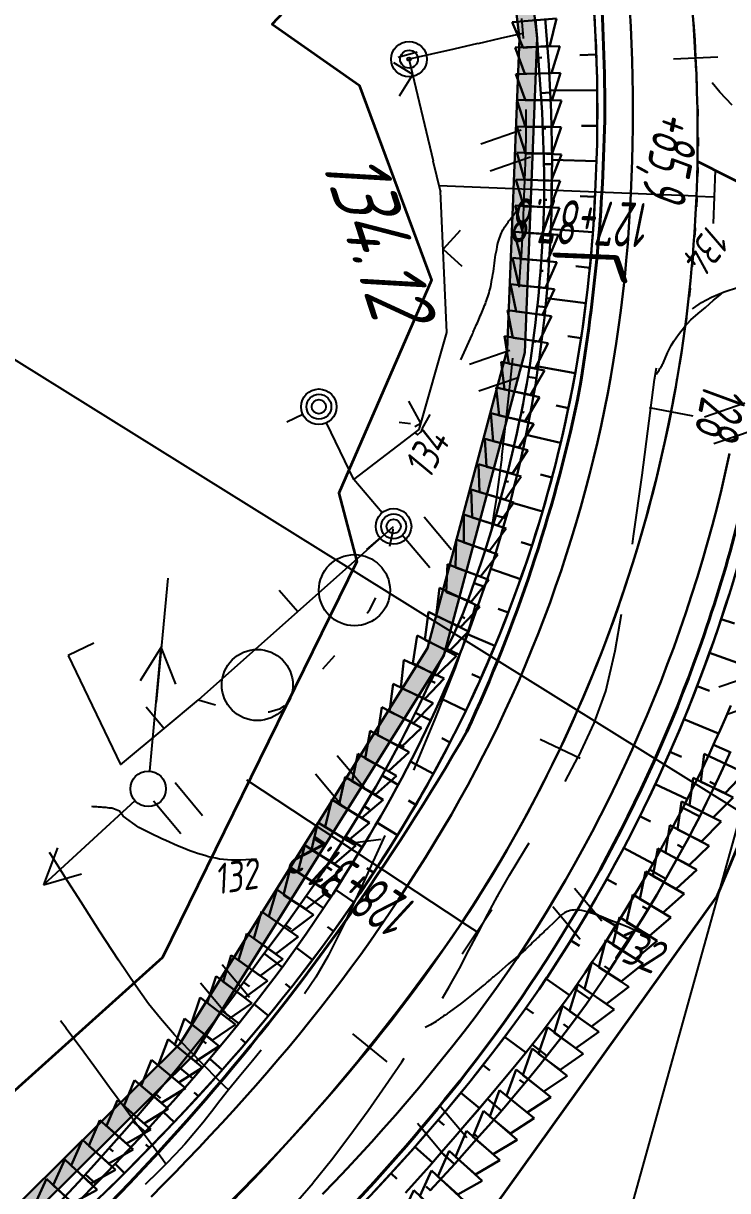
# Model space of a CAD drawing. Header units: millimetres. Extents: x -698 to 8131, y -704 to 4503.
# Drawn here: x 7957.1 to 7996.7, y -396.1 to -330.4 of the extents above; entities that cross this region are included whole.
import ezdxf

# ---------------------------------------------------------------- set-up
doc = ezdxf.new("R2010")
doc.units = ezdxf.units.MM
doc.linetypes.add('CONTI', pattern=[0])
doc.linetypes.add('STROT', pattern=[1.7, 0.5, -1.2])
for name, color, linetype, lineweight in [('10', 1, 'Continuous', 35), ('КОПИЯ_ОСЬ_13_ОТКОСЫ', 7, 'Continuous', 30), ('КОПИЯ_ОСЬ_ОТКОСЫ', 7, 'Continuous', 30), ('Огражд-перила', 1, 'ограждение2', 40), ('ОСЬ_ВЕРХ_ПОКРЫТИЯ_ГРАНИЦЫ_ПОЛОС', 7, 'Continuous', 30), ('ОСЬ_ВЕРХ_ПОКРЫТИЯ_ОСЬ', 1, 'Continuous', 30), ('Ось_примыкания', 1, 'Continuous', 35), ('Тротуар', 40, 'Continuous', 35)]:
    doc.layers.add(name, color=color, linetype=linetype, lineweight=lineweight)
for name, color, linetype in [('GOR_BDEFAULT', 212, 'CONTI'), ('NAD_MDEFAULT', 7, 'CONTI'), ('PI_OTDEFAULT', 172, 'CONTI'), ('PI_STDEFAULT', 6, 'CONTI'), ('PI_TTDEFAULT', 5, 'CONTI'), ('SIT_LDEFAULT', 7, 'CONTI'), ('USLZNDEFAULT', 7, 'CONTI'), ('канава', 7, 'Continuous'), ('ОСЬ_ВЕРХ_ПОКРЫТИЯ_ПИКЕТЫ', 1, 'Continuous'), ('ОСЬ_ВЕРХ_ПОКРЫТИЯ_РАЗБИВКА_КРИВ', 1, 'Continuous'), ('разметка', 7, 'Continuous')]:
    doc.layers.add(name, color=color, linetype=linetype)
doc.layers.get('КОПИЯ_ОСЬ_ОТКОСЫ').off()
doc.styles.add('eskd', font='isocpeui.ttf', dxfattribs={"width": 1.2})
doc.styles.add('SHRFT', font='isocpeui.ttf', dxfattribs={"width": 3.5})
doc.styles.get("Standard").update_dxf_attribs({"font": 'isocpeui.ttf'})
doc.linetypes.add('ограждение2', pattern='A,0.25,-0.1,[132,ltypeshp.shx,S=0.1,R=0,X=-0.1,Y=0],-0.1,1', length=1.45)

# ---------------------------------------------------------------- blocks, each defined once
blk = doc.blocks.new('BL_2011')
at = {"color": 0}
for p, q in [((0, 0), (0, 2.4)), ((1.6, 0), (1.6, 2.4))]:
    blk.add_line(p, q, dxfattribs=at)
blk = doc.blocks.new('BL_20')
at = {"color": 0}
blk.add_circle((0, 0), 1, dxfattribs=at)
blk = doc.blocks.new('BL_2004')
at = {"color": 0}
blk.add_circle((0, 0), 2, dxfattribs=at)
blk = doc.blocks.new('BL_22')
at = {"color": 0}
for radius in [1, 0.5, 0.1]:
    blk.add_circle((0, 0), radius, dxfattribs=at)
blk = doc.blocks.new('6')
at = {"layer": 'канава', "color": 5, "linetype": 'Continuous', "lineweight": 30}
for p, q in [((-1.5, -1.25), (-1.5, 1.25)), ((0, 0.75), (-1.5, 1.25)), ((0, 0.75), (0, -0.75)), ((0, -0.75), (-1.5, -1.25))]:
    blk.add_line(p, q, dxfattribs=at)
blk = doc.blocks.new('*U54')
at = {"layer": 'КОПИЯ_ОСЬ_13_ОТКОСЫ'}
for points in [[(283.868, -626.422), (283.542, -627.18), (283.259, -627.821), (282.972, -628.459), (282.679, -629.096), (282.382, -629.73), (282.079, -630.362), (281.772, -630.991), (281.459, -631.618), (281.142, -632.242), (280.82, -632.865), (280.493, -633.484), (280.161, -634.101), (279.824, -634.715), (279.482, -635.326), (279.136, -635.935), (278.784, -636.541), (278.415, -637.163), (278.042, -637.782), (277.663, -638.399), (277.279, -639.012), (276.89, -639.621), (276.496, -640.228), (276.098, -640.832), (275.694, -641.432), (275.286, -642.029), (274.873, -642.623), (274.401, -643.267), (273.924, -643.907), (273.442, -644.543), (272.954, -645.175), (272.298, -646.004), (271.634, -646.826), (270.962, -647.642), (270.283, -648.444), (269.598, -649.239), (268.904, -650.028), (268.25, -650.803), (267.589, -651.573), (266.92, -652.336), (266.245, -653.094), (265.568, -653.84)], [(283.848, -629.01), (283.523, -629.732), (283.19, -630.452), (282.852, -631.169), (282.507, -631.883), (282.155, -632.594), (281.82, -633.242), (281.48, -633.887), (281.134, -634.53), (280.783, -635.169), (280.427, -635.806), (280.066, -636.44), (279.699, -637.07), (279.328, -637.698), (278.951, -638.323), (278.569, -638.944), (278.182, -639.563), (277.79, -640.178), (277.392, -640.79), (276.99, -641.398), (276.583, -642.004), (276.171, -642.606), (275.754, -643.204), (275.275, -643.854), (274.79, -644.501), (274.301, -645.143), (273.806, -645.782), (273.141, -646.618), (272.468, -647.448), (271.786, -648.271), (271.099, -649.079), (270.404, -649.881), (269.702, -650.676), (269.027, -651.446), (268.345, -652.21), (267.656, -652.968), (266.96, -653.719)], [(283.829, -629.053), (282.892, -628.635)], [(282.994, -630.87), (282.685, -630.724)], [(282.117, -632.669), (281.172, -632.184)], [(281.184, -634.438), (280.873, -634.269)], [(280.212, -636.185), (279.293, -635.66)], [(279.2, -637.911), (278.898, -637.729)], [(278.15, -639.613), (277.256, -639.047)], [(277.062, -641.291), (276.768, -641.095)], [(275.936, -642.944), (275.071, -642.34)], [(274.744, -644.562), (274.464, -644.35)], [(273.52, -646.144), (272.703, -645.495)], [(272.262, -647.698), (271.994, -647.477)], [(270.972, -649.227), (270.19, -648.553)], [(269.654, -650.731), (269.395, -650.506)], [(268.328, -652.229), (267.594, -651.567)], [(266.976, -653.702), (266.735, -653.477)]]:
    blk.add_lwpolyline(points, dxfattribs=at)
blk = doc.blocks.new('*U57')
at = {"layer": 'КОПИЯ_ОСЬ_13_ОТКОСЫ'}
for points in [[(304.33, -596.807), (304.537, -599.421), (304.668, -602.084), (304.712, -604.732), (304.707, -605.611), (304.691, -606.487), (304.684, -607.084), (304.672, -607.681), (304.655, -608.277), (304.634, -608.873), (304.607, -609.47), (304.575, -610.065), (304.539, -610.661), (304.497, -611.256), (304.451, -611.851), (304.4, -612.446), (304.344, -613.04), (304.282, -613.633), (304.216, -614.227), (304.145, -614.819), (304.07, -615.411), (303.989, -616.002), (303.903, -616.593), (303.773, -617.43), (303.675, -618.002), (303.573, -618.574), (303.466, -619.144), (303.354, -619.714), (303.238, -620.283), (303.117, -620.851), (302.992, -621.418), (302.862, -621.984), (302.728, -622.548), (302.59, -623.112), (302.446, -623.675), (302.299, -624.236), (302.147, -624.796), (301.99, -625.355), (301.829, -625.913), (301.663, -626.47), (301.493, -627.025), (301.319, -627.578), (301.14, -628.131), (300.301, -630.541), (300.083, -631.123), (299.86, -631.702), (299.632, -632.28), (299.399, -632.856), (299.162, -633.43), (298.919, -634.001), (298.672, -634.571), (298.42, -635.139), (298.163, -635.704), (297.901, -636.267), (297.639, -636.818), (297.373, -637.366), (297.102, -637.913), (296.827, -638.457), (296.547, -638.998), (296.262, -639.538), (295.973, -640.075), (295.679, -640.609), (295.381, -641.141), (295.079, -641.67), (294.772, -642.197), (294.461, -642.721), (294.145, -643.243), (293.825, -643.762), (293.476, -644.337), (293.122, -644.908), (292.764, -645.477), (292.401, -646.043), (291.904, -646.797), (291.399, -647.547), (290.887, -648.291), (290.47, -648.883), (290.049, -649.471), (289.622, -650.056), (289.191, -650.638), (288.755, -651.216), (288.21, -651.926), (287.658, -652.632), (287.101, -653.332), (286.537, -654.027), (285.962, -654.724), (285.382, -655.416), (284.796, -656.104), (284.205, -656.786), (283.402, -657.698), (282.591, -658.601), (281.772, -659.498), (280.52, -660.839), (279.252, -662.167), (276.655, -664.8)], [(303.781, -596.845), (303.855, -597.714), (303.921, -598.583), (303.978, -599.448), (304.161, -602.093), (304.259, -604.724), (304.271, -605.598), (304.273, -606.47), (304.263, -607.045), (304.247, -607.62), (304.228, -608.194), (304.204, -608.768), (304.175, -609.342), (304.142, -609.916), (304.104, -610.49), (304.061, -611.063), (304.014, -611.635), (303.962, -612.208), (303.906, -612.78), (303.845, -613.351), (303.78, -613.922), (303.71, -614.493), (303.635, -615.063), (303.556, -615.632), (303.473, -616.201), (303.385, -616.769), (303.292, -617.336), (303.189, -617.901), (303.081, -618.464), (302.968, -619.027), (302.851, -619.589), (302.73, -620.15), (302.604, -620.711), (302.474, -621.27), (302.339, -621.828), (302.2, -622.384), (302.056, -622.94), (301.908, -623.495), (301.756, -624.048), (301.599, -624.6), (301.438, -625.151), (301.272, -625.701), (301.102, -626.249), (300.928, -626.796), (300.75, -627.342), (300.567, -627.886), (300.379, -628.428), (300.188, -628.97), (299.992, -629.509), (299.696, -630.299), (299.433, -630.885), (299.166, -631.468), (298.893, -632.05), (298.614, -632.628), (298.331, -633.205), (298.043, -633.778), (297.749, -634.349), (297.502, -634.875), (297.251, -635.399), (296.995, -635.921), (296.735, -636.441), (296.472, -636.958), (296.203, -637.474), (295.931, -637.987), (295.655, -638.498), (295.374, -639.007), (295.09, -639.513), (294.801, -640.017), (294.508, -640.519), (294.211, -641.019), (293.91, -641.516), (293.605, -642.01), (293.297, -642.502), (292.984, -642.992), (292.893, -643.147), (292.538, -643.706), (292.179, -644.262), (291.816, -644.815), (291.448, -645.365), (289.916, -647.549), (288.301, -649.7), (286.757, -651.851), (285.142, -653.978), (284.4, -654.919), (283.648, -655.852), (282.886, -656.777), (282.108, -657.704), (281.322, -658.624), (280.527, -659.537), (279.309, -660.907), (278.076, -662.264), (276.186, -664.29)], [(303.949, -599.013), (304.131, -599.002)], [(304.086, -601.009), (304.613, -600.972)], [(304.195, -603.006), (304.371, -602.999)], [(304.263, -605.004), (304.71, -604.998)], [(304.263, -607.004), (304.413, -607.007)], [(304.192, -609.003), (304.627, -609.024)], [(304.066, -610.999), (304.211, -611.01)], [(303.884, -612.99), (304.344, -613.039)], [(303.647, -614.976), (303.8, -614.997)], [(303.355, -616.955), (303.835, -617.032)], [(302.988, -618.931), (303.147, -618.964)], [(302.564, -620.886), (303.083, -621.006)], [(302.086, -622.828), (302.258, -622.873)], [(301.554, -624.756), (302.113, -624.918)], [(300.969, -626.668), (301.154, -626.728)], [(300.332, -628.564), (300.918, -628.77)], [(299.628, -630.453), (299.817, -630.537)], [(298.788, -632.268), (299.5, -632.609)], [(297.899, -634.059), (298.133, -634.179)], [(297.026, -635.859), (297.892, -636.286)], [(296.116, -637.64), (296.4, -637.79)], [(295.156, -639.395), (296.064, -639.907)], [(294.149, -641.122), (294.446, -641.302)], [(293.093, -642.821), (294.034, -643.424)], [(292.014, -644.514), (292.325, -644.718)], [(290.886, -646.166), (291.866, -646.853)], [(289.73, -647.797), (290.049, -648.037)], [(288.529, -649.397), (289.546, -650.16)], [(287.356, -651.017), (287.701, -651.264)], [(286.169, -652.626), (287.1, -653.333)], [(284.956, -654.216), (285.262, -654.456)], [(283.707, -655.778), (284.512, -656.433)], [(282.433, -657.32), (282.697, -657.542)], [(281.134, -658.841), (281.826, -659.44)], [(279.814, -660.343), (280.042, -660.546)], [(278.475, -661.829), (279.059, -662.362)]]:
    blk.add_lwpolyline(points, dxfattribs=at)

msp = doc.modelspace()

# ---------------------------------------------------------------- hatches: boundary and pattern name
at = {"layer": 'Тротуар', "lineweight": 30, "ltscale": 7}
msp.add_hatch(color=256, dxfattribs=at).paths.add_polyline_path([(7979.639, -298.1), (7978.665, -298.325), (7983.589, -319.711), (7984.984, -331.282), (7984.279, -348.877), (7979.817, -365.583), (7965.964, -387.707), (7950.598, -402.987), (7894.383, -450.604), (7843.734, -494.517), (7844.701, -495.003), (7895.033, -451.364), (7951.274, -403.724), (7966.675, -388.456), (7980.744, -365.987), (7985.295, -348.95), (7985.986, -331.241), (7984.576, -319.538)])

# ---------------------------------------------------------------- linework, layer by layer
at = {"linetype": 'Continuous'}
msp.add_line((8051.204, -408.335), (7920.357, -326.767), dxfattribs=at)
at = {"layer": '10'}
for points in [[(7954.713, -198.606), (7964.685, -232.402), (7972.355, -287.432), (7972.925, -291.482), (7975.035, -306.552), (7979.805, -321.222), (7971.075, -330.472), (7975.975, -333.902), (7980.045, -344.882), (7974.835, -356.852), (7975.845, -360.712)], [(7777.275, -561.382), (7779.235, -563.922), (7804.995, -544.202), (7801.735, -540.062), (7827.925, -519.342), (7830.075, -522.142), (7880.365, -480.112), (7888.765, -477.362), (7981.265, -400.242), (7996.105, -379.532), (8005.275, -357.472), (8007.615, -334.042), (8006.055, -312.952), (7993.635, -264.502)], [(7801.735, -540.062), (7827.925, -519.342), (7830.075, -522.142), (7880.365, -480.112), (7888.765, -477.362), (7981.265, -400.242), (7996.105, -379.532), (8005.275, -357.472), (8007.615, -334.042), (8006.055, -312.952)], [(7979.805, -321.222), (7971.075, -330.472), (7975.975, -333.902), (7980.045, -344.882), (7974.835, -356.852), (7975.845, -360.712), (7964.925, -382.972), (7873.845, -465.012), (7802.365, -526.162)], [(7975.845, -360.712), (7964.925, -382.972), (7873.845, -465.012), (7802.365, -526.162), (7782.805, -543.732), (7781.165, -545.212), (7775.065, -553.902), (7772.415, -560.052), (7756.235, -553.832), (7709.585, -595.872), (7707.175, -597.812), (7721.345, -610.022), (7724.195, -606.932), (7731.065, -600.732), (7731.065, -600.732), (7773.955, -564.292), (7777.275, -561.382)]]:
    msp.add_lwpolyline(points, dxfattribs=at)
at = {"layer": 'GOR_BDEFAULT', "color": 212, "flags": 128}
for points, elevation in [([(7981.699, -349.36), (7982.329, -347.95), (7982.359, -347.88), (7982.389, -347.8), (7982.419, -347.72), (7982.459, -347.63), (7982.499, -347.55), (7982.539, -347.46), (7982.579, -347.37), (7982.619, -347.28), (7982.659, -347.18), (7982.699, -347.09), (7982.739, -346.99), (7982.779, -346.89), (7982.829, -346.8), (7982.869, -346.7), (7982.909, -346.6), (7982.949, -346.51), (7982.989, -346.41), (7983.029, -346.31), (7983.069, -346.22), (7983.099, -346.12), (7983.139, -346.02), (7983.179, -345.92), (7983.209, -345.81), (7983.239, -345.71), (7983.279, -345.6), (7983.309, -345.48), (7983.339, -345.36), (7983.369, -345.24), (7983.389, -345.11), (7983.419, -344.98), (7983.439, -344.84), (7983.469, -344.69), (7983.489, -344.54), (7983.519, -344.39), (7983.539, -344.23), (7983.559, -344.07), (7983.579, -343.92), (7983.609, -343.76), (7983.629, -343.6), (7983.649, -343.45), (7983.679, -343.3), (7983.709, -343.15), (7983.729, -343.01), (7983.759, -342.88), (7983.789, -342.75), (7983.829, -342.63), (7983.859, -342.52), (7983.899, -342.42), (7983.939, -342.32), (7983.979, -342.22), (7984.019, -342.14), (7984.059, -342.05), (7984.109, -341.97), (7984.149, -341.9), (7984.199, -341.83), (7984.249, -341.76), (7984.299, -341.69), (7984.349, -341.62), (7984.399, -341.55), (7984.449, -341.49), (7984.499, -341.42), (7984.549, -341.36), (7984.599, -341.29), (7984.649, -341.22), (7984.699, -341.16), (7984.749, -341.1), (7984.789, -341.04), (7984.839, -340.98), (7984.879, -340.92), (7984.919, -340.86), (7984.959, -340.81), (7984.999, -340.76), (7985.039, -340.72), (7985.069, -340.68), (7985.099, -340.64)], 134), ([(7993.079, -349.52), (7993.309, -348.96), (7993.509, -348.55), (7993.669, -348.32), (7993.939, -347.93), (7994.269, -347.5), (7994.629, -347.11), (7995.029, -346.75), (7995.439, -346.41), (7995.899, -346.01), (7996.339, -345.64)], 134), ([(7992.689, -350.18), (7992.709, -350.15), (7992.729, -350.11), (7992.759, -350.07), (7992.779, -350.03), (7992.809, -349.99), (7992.839, -349.95), (7992.859, -349.9), (7992.889, -349.85), (7992.919, -349.81), (7992.949, -349.76), (7992.979, -349.71), (7993.009, -349.66), (7993.029, -349.61), (7993.059, -349.56), (7993.079, -349.52)], 134), ([(7992.689, -350.18), (7992.709, -350.15), (7992.729, -350.11), (7992.759, -350.07), (7992.779, -350.03), (7992.809, -349.99), (7992.839, -349.95), (7992.859, -349.9), (7992.889, -349.85), (7992.919, -349.81), (7992.949, -349.76), (7992.979, -349.71), (7993.009, -349.66), (7993.029, -349.61), (7993.059, -349.56), (7993.079, -349.52)], 134), ([(7979.149, -353.48), (7979.259, -353.58), (7979.429, -353.43), (7979.489, -353.33), (7979.519, -353.25), (7979.969, -352.44)], 134), ([(7970.209, -377.44), (7969.899, -377.47), (7969.599, -377.49), (7969.319, -377.5), (7969.049, -377.5), (7968.799, -377.5), (7968.569, -377.48), (7968.339, -377.46), (7968.119, -377.44), (7967.909, -377.4), (7967.699, -377.36), (7967.499, -377.31), (7967.289, -377.25), (7967.089, -377.19), (7966.879, -377.12), (7966.669, -377.05), (7966.449, -376.97), (7966.229, -376.88), (7965.999, -376.79), (7965.769, -376.7), (7965.549, -376.6), (7965.319, -376.5), (7965.099, -376.4), (7964.879, -376.3), (7964.659, -376.2), (7964.449, -376.1), (7964.259, -376), (7964.069, -375.91), (7963.889, -375.82), (7963.729, -375.74), (7963.579, -375.66), (7962.699, -375.02), (7962.499, -374.74), (7962.119, -374.59), (7962.059, -374.58), (7961.989, -374.58), (7961.909, -374.57), (7961.829, -374.56), (7961.749, -374.55), (7961.659, -374.55), (7961.569, -374.54), (7961.489, -374.53), (7961.399, -374.52), (7961.309, -374.52), (7961.229, -374.51), (7961.149, -374.51), (7961.079, -374.5), (7961.009, -374.5), (7960.949, -374.49)], 132), ([(7977.219, -376.34), (7975.599, -376.55)], 132), ([(7991.969, -381.65), (7991.529, -381.47), (7991.129, -381.3), (7990.759, -381.15), (7990.419, -381.01), (7990.109, -380.89), (7989.839, -380.78), (7989.579, -380.68), (7989.349, -380.59), (7989.149, -380.52), (7988.959, -380.46), (7988.789, -380.41), (7988.639, -380.37), (7988.489, -380.34), (7988.369, -380.32), (7988.249, -380.31), (7988.129, -380.3), (7988.029, -380.31), (7987.929, -380.32), (7987.839, -380.34), (7987.749, -380.37), (7987.669, -380.39), (7987.599, -380.43), (7987.529, -380.46), (7987.469, -380.5), (7987.409, -380.54), (7987.359, -380.58), (7987.309, -380.62), (7987.269, -380.66), (7987.229, -380.7), (7987.199, -380.73), (7986.949, -380.98), (7986.559, -381.35), (7986.489, -381.41), (7986.419, -381.48), (7986.349, -381.55), (7986.259, -381.63), (7986.179, -381.71), (7986.089, -381.8), (7985.999, -381.88), (7985.909, -381.97), (7985.819, -382.05), (7985.729, -382.14), (7985.639, -382.22), (7985.559, -382.3), (7985.479, -382.38), (7985.399, -382.45), (7985.329, -382.52), (7984.769, -383.01), (7984.379, -383.34), (7983.819, -383.82), (7983.769, -383.86), (7983.709, -383.91), (7983.659, -383.96), (7983.599, -384.01), (7983.539, -384.06), (7983.479, -384.11), (7983.419, -384.16), (7983.359, -384.21), (7983.299, -384.26), (7983.239, -384.32), (7983.179, -384.37), (7983.119, -384.42), (7983.059, -384.47), (7982.999, -384.52), (7982.949, -384.56), (7982.289, -385.1), (7981.729, -385.54), (7981.029, -386.06), (7980.979, -386.1), (7980.929, -386.14), (7980.869, -386.18), (7980.819, -386.22), (7980.759, -386.25), (7980.709, -386.29), (7980.649, -386.33), (7980.599, -386.37), (7980.549, -386.4), (7980.499, -386.44), (7980.459, -386.47), (7980.409, -386.5), (7980.369, -386.53), (7980.329, -386.56), (7980.299, -386.58), (7979.989, -386.77), (7979.689, -386.91)], 132)]:
    msp.add_lwpolyline(points, dxfattribs=dict(at, elevation=elevation))
at = {"layer": 'PI_STDEFAULT', "color": 6}
msp.add_point((7983.749, -379.52, 132.452), dxfattribs=at)
at = {"layer": 'PI_TTDEFAULT', "color": 5}
msp.add_point((7980.539, -339.87, 134.466), dxfattribs=at)
at = {"layer": 'SIT_LDEFAULT', "color": 7}
for p, q in [((7985.099, -330.17), (7985.169, -331)), ((7982.649, -331.57), (7981.299, -331.88)), ((7983.899, -331.29), (7982.649, -331.58)), ((7984.819, -331.08), (7983.899, -331.29)), ((7985.169, -331), (7984.819, -331.08)), ((7985.169, -331), (7985.189, -331.29)), ((7978.169, -332.34), (7979.229, -332.03)), ((7980.049, -332.16), (7979.129, -332.37)), ((7981.299, -331.88), (7980.049, -332.16)), ((7978.999, -333.31), (7977.929, -332.65)), ((7979.129, -332.37), (7978.779, -332.45)), ((7980.149, -338.18), (7978.789, -332.45)), ((7978.249, -334.52), (7978.999, -333.31)), ((7996.259, -334.31), (7995.829, -333.78)), ((7996.949, -335.04), (7996.259, -334.31)), ((7985.339, -335.28), (7985.339, -335.71)), ((7985.349, -335.71), (7985.349, -336.7)), ((7985.349, -336.7), (7985.329, -337.67)), ((7985.329, -337.67), (7985.289, -338.79)), ((7980.539, -339.87), (7980.139, -338.18)), ((7985.289, -338.79), (7985.239, -340.2)), ((7980.909, -347.82), (7980.549, -339.87)), ((7985.239, -340.2), (7985.169, -341.81)), ((7985.179, -341.81), (7985.089, -343.56)), ((7981.649, -342.09), (7980.689, -343.14)), ((7980.689, -343.14), (7981.739, -344.09)), ((7985.069, -343.56), (7984.959, -345.27)), ((7996.499, -345.53), (7997.299, -345.27)), ((7995.219, -346.13), (7995.779, -345.83)), ((7995.779, -345.83), (7996.499, -345.53)), ((7994.719, -346.5), (7994.769, -346.46)), ((7994.769, -346.46), (7995.219, -346.13)), ((7979.339, -353.28), (7980.899, -347.82)), ((7984.599, -349.26), (7984.459, -350.52)), ((7992.579, -350.46), (7992.689, -349.81)), ((7984.459, -350.52), (7984.239, -352.58)), ((7992.289, -352.79), (7992.589, -350.46)), ((7979.439, -352.92), (7978.759, -351.69)), ((7972.809, -352.43), (7971.909, -352.86)), ((7984.239, -352.58), (7983.979, -354.84)), ((7975.669, -356.1), (7974.139, -352.9)), ((7978.229, -352.87), (7978.859, -352.95)), ((7979.099, -353.11), (7979.439, -352.92)), ((7991.879, -355.85), (7992.279, -352.79)), ((7975.669, -356.1), (7979.339, -353.28)), ((7983.989, -354.84), (7983.679, -357.22)), ((7991.409, -359.28), (7991.879, -355.85)), ((7977.259, -357.97), (7975.669, -356.1)), ((7983.669, -357.22), (7983.359, -359.17)), ((7972.529, -363.52), (7977.909, -358.73)), ((7977.789, -359.42), (7977.879, -358.92)), ((7977.879, -358.92), (7977.889, -358.86)), ((7977.149, -359.38), (7976.389, -360.03)), ((7977.699, -359.85), (7977.789, -359.42)), ((7983.869, -423.69), (8001.689, -359.6)), ((7991.339, -359.73), (7991.409, -359.28)), ((7965.219, -361.64), (7964.569, -368.61)), ((7971.469, -362.32), (7972.529, -363.52)), ((7976.569, -363.4), (7976.909, -362.74)), ((7982.519, -363.08), (7982.209, -364.23)), ((7966.939, -368.49), (7972.529, -363.52)), ((7976.419, -363.61), (7976.569, -363.4)), ((7990.369, -365.72), (7990.729, -363.67)), ((7982.209, -364.23), (7981.369, -366.68)), ((7961.049, -365.3), (7959.609, -365.99)), ((7964.849, -365.52), (7963.669, -367.42)), ((7964.199, -372.49), (7964.849, -365.52)), ((7965.659, -367.61), (7964.849, -365.52)), ((7989.839, -367.99), (7990.369, -365.72)), ((7959.609, -365.99), (7962.549, -372.13)), ((7973.939, -366.74), (7974.599, -365.99)), ((7981.369, -366.68), (7980.219, -369.61)), ((7989.189, -369.8), (7989.849, -367.99)), ((7963.989, -368.87), (7965.009, -370.1)), ((7965.009, -370.1), (7966.939, -368.49)), ((7966.939, -368.49), (7967.129, -368.55)), ((7967.129, -368.55), (7967.639, -368.69)), ((7967.639, -368.7), (7967.899, -368.77)), ((7970.909, -369.16), (7971.549, -368.98)), ((7971.549, -368.98), (7971.789, -368.81)), ((7970.859, -369.16), (7970.909, -369.16)), ((7980.219, -369.61), (7979.029, -372.45)), ((7962.549, -372.14), (7965.009, -370.1)), ((7988.319, -371.66), (7989.179, -369.8)), ((7987.549, -373.08), (7988.309, -371.66)), ((7963.369, -374.17), (7958.219, -378.9)), ((7977.419, -376.11), (7976.179, -378.84)), ((7959.009, -376.81), (7958.219, -378.9)), ((7985.299, -376.92), (7985.529, -376.53)), ((7958.799, -377.45), (7958.559, -377.07)), ((7959.429, -378.45), (7958.799, -377.45)), ((7984.419, -378.35), (7985.299, -376.92)), ((7958.219, -378.9), (7960.359, -378.28)), ((7960.339, -379.87), (7959.429, -378.45)), ((7976.179, -378.84), (7975.049, -381.24)), ((7983.749, -379.52), (7984.419, -378.35)), ((7961.379, -381.5), (7960.339, -379.87)), ((7983.209, -380.54), (7983.749, -379.52)), ((7982.679, -381.55), (7983.209, -380.54)), ((7975.049, -381.24), (7974.239, -382.88)), ((7962.449, -383.13), (7961.379, -381.5)), ((7982.149, -382.57), (7982.679, -381.55)), ((7981.609, -383.59), (7982.149, -382.57)), ((7963.409, -384.57), (7962.449, -383.13)), ((7974.239, -382.88), (7973.539, -384.09)), ((7973.539, -384.09), (7972.909, -385.02)), ((7981.049, -384.59), (7981.609, -383.59)), ((7964.129, -385.59), (7963.409, -384.57)), ((7980.669, -385.26), (7981.059, -384.59)), ((7964.799, -386.41), (7964.129, -385.59)), ((7959.499, -386.96), (7959.189, -386.54)), ((7965.599, -387.32), (7964.799, -386.41)), ((7960.279, -388.02), (7959.489, -386.96)), ((7966.459, -388.23), (7965.599, -387.32)), ((7961.059, -389.08), (7960.279, -388.02)), ((7967.269, -389.08), (7966.459, -388.23)), ((7970.469, -388.19), (7969.969, -388.79)), ((7978.369, -388.85), (7978.509, -388.64)), ((7961.939, -390.29), (7961.059, -389.08)), ((7967.969, -389.78), (7967.269, -389.08)), ((7969.979, -388.79), (7969.219, -389.7)), ((7977.459, -390.18), (7978.369, -388.85)), ((7968.449, -390.25), (7967.969, -389.78)), ((7969.219, -389.7), (7968.629, -390.43)), ((7962.859, -391.53), (7961.939, -390.29)), ((7968.629, -390.43), (7968.149, -391.05)), ((7968.629, -390.43), (7968.449, -390.25)), ((7976.479, -391.58), (7977.459, -390.18)), ((7968.149, -391.05), (7967.669, -391.66)), ((7963.719, -392.71), (7962.859, -391.53)), ((7967.669, -391.66), (7967.179, -392.27)), ((7975.459, -392.99), (7976.479, -391.58)), ((7967.179, -392.27), (7966.679, -392.88)), ((7964.439, -393.69), (7963.719, -392.71)), ((7966.679, -392.88), (7966.169, -393.47)), ((7974.419, -394.36), (7975.459, -392.99)), ((7964.929, -394.36), (7964.439, -393.69)), ((7966.169, -393.47), (7965.649, -394.05)), ((7965.109, -394.61), (7964.309, -395.4)), ((7965.109, -394.61), (7964.929, -394.36)), ((7965.649, -394.05), (7965.109, -394.61)), ((7973.379, -395.64), (7974.419, -394.36)), ((7964.299, -395.39), (7963.939, -395.74)), ((7972.529, -396.64), (7973.389, -395.65))]:
    msp.add_line(p, q, dxfattribs=at)
for centre, radius in [((7973.709, -352), 1), ((7973.709, -352), 0.7), ((7973.709, -352), 0.4), ((7977.909, -358.73), 1), ((7977.909, -358.73), 0.7), ((7977.909, -358.73), 0.4)]:
    msp.add_circle(centre, radius, dxfattribs=at)
at = {"layer": 'КОПИЯ_ОСЬ_13_ОТКОСЫ'}
for points in [[(7986.438, -330.161), (7986.645, -332.776), (7986.776, -335.439), (7986.82, -338.086), (7986.814, -338.965), (7986.798, -339.842), (7986.792, -340.438), (7986.78, -341.035), (7986.763, -341.632), (7986.742, -342.228), (7986.715, -342.824), (7986.683, -343.42), (7986.647, -344.015), (7986.605, -344.611), (7986.559, -345.206), (7986.507, -345.8), (7986.452, -346.394), (7986.39, -346.988), (7986.325, -347.581), (7986.254, -348.174), (7986.177, -348.765), (7986.096, -349.357), (7986.011, -349.947), (7985.881, -350.784), (7985.783, -351.357), (7985.68, -351.928), (7985.574, -352.499), (7985.463, -353.069), (7985.346, -353.637), (7985.225, -354.205), (7985.1, -354.772), (7984.97, -355.338), (7984.837, -355.903), (7984.698, -356.467), (7984.554, -357.029), (7984.407, -357.591), (7984.255, -358.151), (7984.098, -358.71), (7983.937, -359.268), (7983.771, -359.824), (7983.601, -360.379), (7983.427, -360.933), (7983.249, -361.485), (7982.409, -363.895), (7982.191, -364.477), (7981.968, -365.057), (7981.74, -365.635), (7981.507, -366.21), (7981.27, -366.784), (7981.027, -367.356), (7980.78, -367.926), (7980.528, -368.493), (7980.27, -369.058), (7980.008, -369.622), (7979.747, -370.173), (7979.481, -370.721), (7979.21, -371.267), (7978.934, -371.811), (7978.655, -372.353), (7978.37, -372.892), (7978.081, -373.429), (7977.788, -373.963), (7977.489, -374.495), (7977.187, -375.025), (7976.88, -375.552), (7976.569, -376.076), (7976.253, -376.597), (7975.933, -377.116), (7975.584, -377.691), (7975.23, -378.263), (7974.872, -378.832), (7974.508, -379.398), (7974.011, -380.152), (7973.507, -380.901), (7972.996, -381.645), (7972.579, -382.237), (7972.157, -382.825), (7971.73, -383.411), (7971.299, -383.992), (7970.863, -384.57), (7970.318, -385.281), (7969.766, -385.986), (7969.209, -386.686), (7968.645, -387.382), (7968.07, -388.078), (7967.49, -388.771), (7966.904, -389.458), (7966.313, -390.141), (7965.51, -391.052), (7964.7, -391.956), (7963.88, -392.852), (7962.628, -394.194), (7961.36, -395.521), (7958.763, -398.155)], [(7989.2, -329.949), (7989.251, -330.852), (7989.292, -331.756), (7989.325, -332.659), (7989.349, -333.564), (7989.365, -336.308), (7989.349, -337.218), (7989.324, -338.127), (7989.289, -339.036), (7989.243, -339.941), (7989.215, -340.533), (7989.184, -341.125), (7989.148, -341.717), (7989.107, -342.308), (7989.062, -342.899), (7989.011, -343.49), (7988.957, -344.08), (7988.897, -344.67), (7988.833, -345.259), (7988.763, -345.848), (7988.69, -346.436), (7988.611, -347.024), (7988.528, -347.611), (7988.44, -348.197), (7988.348, -348.782), (7988.251, -349.367), (7988.149, -349.951), (7988.043, -350.534), (7987.931, -351.116), (7987.816, -351.698), (7987.695, -352.278), (7987.57, -352.857), (7987.441, -353.436), (7987.306, -354.013), (7987.168, -354.589), (7987.025, -355.164), (7986.877, -355.739), (7986.724, -356.311), (7986.567, -356.883), (7986.406, -357.453), (7986.239, -358.022), (7986.069, -358.59), (7985.893, -359.156), (7985.714, -359.721), (7985.53, -360.284), (7985.34, -360.846), (7985.148, -361.407), (7984.95, -361.965), (7984.748, -362.523), (7984.542, -363.078), (7984.331, -363.632), (7984.116, -364.184), (7983.896, -364.735), (7983.672, -365.283), (7983.443, -365.83), (7983.211, -366.376), (7982.973, -366.919), (7982.732, -367.46), (7982.486, -368), (7982.236, -368.537), (7981.982, -369.073), (7981.723, -369.606), (7981.461, -370.137), (7981.193, -370.666), (7980.922, -371.193), (7980.647, -371.718), (7980.367, -372.241), (7980.084, -372.761), (7979.796, -373.28), (7979.504, -373.795), (7979.208, -374.309), (7978.907, -374.82), (7978.603, -375.328), (7978.295, -375.835), (7977.982, -376.339), (7977.666, -376.84), (7977.345, -377.339), (7977.021, -377.835), (7976.651, -378.409), (7976.277, -378.98), (7975.897, -379.548), (7975.514, -380.113), (7974.99, -380.865), (7974.459, -381.61), (7973.921, -382.351), (7972.247, -384.548), (7971.686, -385.255), (7971.119, -385.956), (7970.545, -386.653), (7969.964, -387.344), (7969.375, -388.034), (7968.779, -388.72), (7968.178, -389.402), (7967.572, -390.077), (7966.75, -390.978), (7965.92, -391.87), (7965.081, -392.755), (7964.228, -393.637), (7963.37, -394.513), (7962.504, -395.382), (7959.852, -397.967)], [(7989.309, -332.192), (7988.387, -332.226)], [(7989.353, -334.192), (7986.715, -334.207)], [(7989.364, -336.192), (7988.485, -336.197)], [(7989.322, -338.191), (7986.82, -338.107)], [(7989.232, -340.189), (7988.398, -340.153)], [(7989.116, -342.186), (7986.75, -342.017)], [(7988.947, -344.179), (7988.16, -344.101)], [(7988.724, -346.166), (7986.5, -345.886)], [(7988.448, -348.147), (7987.71, -348.034)], [(7988.119, -350.12), (7986.041, -349.744)], [(7987.736, -352.083), (7987.047, -351.939)], [(7987.301, -354.035), (7985.359, -353.574)], [(7986.814, -355.974), (7986.172, -355.804)], [(7986.275, -357.901), (7984.465, -357.367)], [(7985.684, -359.811), (7985.087, -359.617)], [(7985.043, -361.705), (7983.369, -361.113)], [(7996.771, -362.568), (7996.563, -363.22), (7996.351, -363.87), (7996.133, -364.518), (7995.91, -365.164), (7995.682, -365.809), (7995.449, -366.451), (7995.211, -367.092), (7994.968, -367.731), (7994.719, -368.368), (7994.466, -369.003), (7994.207, -369.636), (7993.944, -370.267), (7993.676, -370.896), (7993.402, -371.522), (7993.123, -372.147), (7992.84, -372.769), (7992.552, -373.389), (7992.258, -374.007), (7991.96, -374.622), (7991.657, -375.235), (7991.349, -375.845), (7991.036, -376.453), (7990.718, -377.058), (7990.396, -377.661), (7990.069, -378.261), (7989.736, -378.859), (7989.4, -379.454), (7989.058, -380.046), (7988.712, -380.635), (7988.36, -381.222), (7988.005, -381.806), (7987.645, -382.387), (7987.28, -382.966), (7986.91, -383.541), (7986.536, -384.113), (7986.092, -384.758), (7985.642, -385.4), (7985.187, -386.038), (7984.726, -386.672), (7984.105, -387.506), (7983.476, -388.334), (7982.838, -389.156), (7982.193, -389.965), (7981.54, -390.769), (7980.88, -391.566), (7980.233, -392.332), (7979.578, -393.092), (7978.916, -393.845), (7978.248, -394.592), (7977.577, -395.33), (7976.902, -396.062), (7976.219, -396.788)], [(7984.35, -363.582), (7983.797, -363.369)], [(7996.323, -363.951), (7997.07, -364.199)], [(7983.607, -365.439), (7982.068, -364.799)], [(7995.67, -365.842), (7997.775, -366.596)], [(7982.815, -367.275), (7982.308, -367.048)], [(7994.974, -367.716), (7995.669, -367.984)], [(7996.873, -368.797), (7996.547, -369.554), (7996.264, -370.196), (7995.977, -370.834), (7995.684, -371.47), (7995.387, -372.105), (7995.084, -372.737), (7994.777, -373.366), (7994.464, -373.993), (7994.147, -374.617), (7993.824, -375.239), (7993.497, -375.859), (7993.165, -376.475), (7992.828, -377.09), (7992.486, -377.701), (7992.141, -378.31), (7991.789, -378.916), (7991.42, -379.538), (7991.046, -380.157), (7990.667, -380.773), (7990.283, -381.386), (7989.895, -381.996), (7989.501, -382.603), (7989.103, -383.207), (7988.699, -383.807), (7988.291, -384.404), (7987.878, -384.998), (7987.405, -385.642), (7986.929, -386.281), (7986.446, -386.918), (7985.959, -387.55), (7985.303, -388.379), (7984.639, -389.201), (7983.966, -390.017), (7983.288, -390.819), (7982.603, -391.613), (7981.909, -392.403), (7981.255, -393.178), (7980.593, -393.947), (7979.925, -394.711), (7979.249, -395.468), (7978.572, -396.215)], [(7981.974, -369.089), (7980.564, -368.412)], [(7994.234, -369.574), (7996.183, -370.377)], [(7981.084, -370.88), (7980.62, -370.642)], [(7993.449, -371.414), (7994.093, -371.697)], [(7980.146, -372.647), (7978.866, -371.945)], [(7992.623, -373.235), (7994.422, -374.076)], [(7979.162, -374.387), (7978.741, -374.142)], [(7978.13, -376.101), (7976.977, -375.386)], [(7991.755, -375.037), (7992.348, -375.331)], [(7990.845, -376.818), (7992.495, -377.686)], [(7976.787, -378.199), (7976.408, -377.953)], [(7989.894, -378.577), (7990.437, -378.879)], [(7975.682, -379.866), (7974.656, -379.169)], [(7988.902, -380.314), (7990.403, -381.195)], [(7974.535, -381.504), (7974.199, -381.263)], [(7987.869, -382.027), (7988.363, -382.332)], [(7973.342, -383.11), (7972.444, -382.426)], [(7972.129, -384.699), (7971.833, -384.466)], [(7986.485, -384.188), (7987.808, -385.094)], [(7970.873, -386.256), (7970.072, -385.597)], [(7985.338, -385.826), (7985.773, -386.137)], [(7969.587, -387.787), (7969.324, -387.563)], [(7984.155, -387.439), (7985.342, -388.33)], [(7968.272, -389.295), (7967.572, -388.673)], [(7982.94, -389.026), (7983.329, -389.331)], [(7966.932, -390.78), (7966.702, -390.569)], [(7981.689, -390.587), (7982.745, -391.449)], [(7965.568, -392.242), (7964.961, -391.667)], [(7980.409, -392.124), (7980.756, -392.419)], [(7964.182, -393.685), (7963.982, -393.49)], [(7979.101, -393.637), (7980.097, -394.515)], [(7962.778, -395.108), (7962.255, -394.587)], [(7977.765, -395.126), (7978.092, -395.424)]]:
    msp.add_lwpolyline(points, dxfattribs=at)
at = {"layer": 'Огражд-перила', "ltscale": 7}
for points in [[(8008.277, -341.155), (8001.725, -337.797, -0.147582), (8000.131, -332.684, 0.044303), (7996.043, -306.952), (7996.043, -306.952), (7996.043, -306.952), (7996.043, -306.952), (7992.453, -293.168), (7988.035, -274.963), (7984.555, -261.075), (7977.048, -232.51), (7964.978, -189.592), (7954.671, -155.968), (7939.642, -109.304), (7929.784, -80.336), (7914.782, -37.959), (7896.22, 14.483), (7889.735, 32.476)], [(7881.136, 29.571), (7889.948, 4.19), (7913.256, -61.731), (7925.12, -95.22), (7937.408, -132.073), (7946.537, -161.278), (7955.856, -192.011), (7965.009, -223.892), (7972.59, -252.107), (7978.544, -275.139), (7983.125, -293.303, -0.012488), (7988.401, -318.577, -0.040689), (7989.791, -335.391, -0.039762), (7988.26, -351.613, -0.056014), (7982.03, -370.267, -0.095933), (7948.961, -408.5), (7922.95, -430.67), (7891.218, -457.71), (7857.753, -486.276), (7849.63, -493.217, -0.45951), (7841.641, -492.508, -1.674407)], [(7798.485, -548.992), (7834.793, -517.912), (7871.794, -486.263), (7884.846, -475.113), (7899.267, -462.818), (7917.674, -447.136), (7946.85, -422.271), (7967.041, -405.078, 0.05108), (7982.068, -389.374, 0.079886), (7995.072, -365.674, 0.04301), (7998.693, -351.865, -0.532002), (8006.062, -347.552), (8006.062, -347.552)]]:
    msp.add_lwpolyline(points, format="xyb", dxfattribs=at)
at = {"layer": 'ОСЬ_ВЕРХ_ПОКРЫТИЯ_ГРАНИЦЫ_ПОЛОС'}
for points in [[(7989.194, -329.851), (7989.247, -330.776), (7989.29, -331.699), (7989.324, -332.621), (7989.349, -333.542), (7989.364, -334.462), (7989.37, -335.379), (7989.365, -336.296), (7989.35, -337.21), (7989.325, -338.123), (7989.289, -339.033), (7989.243, -339.941), (7989.2, -340.856), (7989.145, -341.771), (7989.08, -342.685), (7989.003, -343.598), (7988.915, -344.509), (7988.816, -345.42), (7988.705, -346.329), (7988.584, -347.237), (7988.451, -348.144), (7988.307, -349.049), (7988.152, -349.951), (7987.985, -350.852), (7987.808, -351.751), (7987.62, -352.647), (7987.42, -353.542), (7987.21, -354.433), (7986.988, -355.322), (7986.756, -356.208), (7986.512, -357.091), (7986.258, -357.971), (7985.993, -358.848), (7985.717, -359.722), (7985.431, -360.592), (7985.134, -361.459), (7984.826, -362.321), (7984.507, -363.18), (7984.178, -364.035), (7983.838, -364.886), (7983.488, -365.732), (7983.128, -366.575), (7982.757, -367.412), (7982.376, -368.245), (7981.984, -369.074), (7981.583, -369.897), (7981.171, -370.715), (7980.749, -371.529), (7980.318, -372.336), (7979.876, -373.139), (7979.424, -373.936), (7978.963, -374.728), (7978.492, -375.513), (7978.011, -376.293), (7977.521, -377.067), (7977.021, -377.835), (7976.529, -378.599), (7976.026, -379.359), (7975.513, -380.114), (7974.991, -380.865), (7974.459, -381.611), (7973.918, -382.353), (7973.369, -383.09), (7972.811, -383.823), (7972.244, -384.551), (7971.669, -385.275), (7971.087, -385.995), (7970.496, -386.711), (7969.898, -387.422), (7969.293, -388.129), (7968.681, -388.833), (7968.061, -389.532), (7967.436, -390.227), (7966.803, -390.919), (7966.165, -391.608), (7965.521, -392.292), (7964.87, -392.974), (7964.215, -393.652), (7963.553, -394.327), (7962.887, -394.999), (7962.216, -395.668), (7961.539, -396.334)], [(7991.188, -329.696), (7991.242, -330.639), (7991.287, -331.582), (7991.322, -332.524), (7991.348, -333.465), (7991.364, -334.406), (7991.37, -335.345), (7991.365, -336.284), (7991.35, -337.221), (7991.325, -338.156), (7991.288, -339.09), (7991.241, -340.023), (7991.197, -340.963), (7991.141, -341.902), (7991.074, -342.84), (7990.995, -343.777), (7990.905, -344.714), (7990.803, -345.649), (7990.689, -346.583), (7990.564, -347.515), (7990.428, -348.446), (7990.28, -349.375), (7990.121, -350.302), (7989.95, -351.227), (7989.768, -352.15), (7989.574, -353.071), (7989.369, -353.989), (7989.153, -354.905), (7988.926, -355.818), (7988.687, -356.727), (7988.437, -357.634), (7988.176, -358.538), (7987.904, -359.439), (7987.621, -360.336), (7987.327, -361.229), (7987.021, -362.119), (7986.705, -363.005), (7986.378, -363.887), (7986.04, -364.765), (7985.691, -365.639), (7985.332, -366.508), (7984.962, -367.373), (7984.581, -368.233), (7984.189, -369.089), (7983.787, -369.939), (7983.375, -370.785), (7982.952, -371.625), (7982.519, -372.46), (7982.076, -373.29), (7981.622, -374.114), (7981.159, -374.933), (7980.685, -375.745), (7980.201, -376.552), (7979.707, -377.353), (7979.204, -378.148), (7978.691, -378.936), (7978.184, -379.721), (7977.668, -380.5), (7977.142, -381.274), (7976.607, -382.043), (7976.062, -382.807), (7975.508, -383.566), (7974.946, -384.32), (7974.375, -385.069), (7973.796, -385.813), (7973.209, -386.552), (7972.614, -387.286), (7972.012, -388.016), (7971.402, -388.741), (7970.785, -389.461), (7970.162, -390.176), (7969.532, -390.888), (7968.895, -391.595), (7968.253, -392.298), (7967.604, -392.997), (7966.95, -393.691), (7966.29, -394.382), (7965.625, -395.07), (7964.955, -395.753), (7964.28, -396.434)], [(7964.28, -396.434), (7964.955, -395.753), (7965.625, -395.07), (7966.29, -394.382), (7966.95, -393.691), (7967.604, -392.997), (7968.253, -392.298), (7968.895, -391.595), (7969.532, -390.888), (7970.162, -390.176), (7970.785, -389.461), (7971.402, -388.741), (7972.012, -388.016), (7972.614, -387.286), (7973.209, -386.552), (7973.796, -385.813), (7974.375, -385.069), (7974.946, -384.32), (7975.508, -383.566), (7976.062, -382.807), (7976.607, -382.043), (7977.142, -381.274), (7977.668, -380.5), (7978.184, -379.721), (7978.691, -378.936), (7979.204, -378.148), (7979.707, -377.353), (7980.201, -376.552), (7980.685, -375.745), (7981.159, -374.933), (7981.622, -374.114), (7982.076, -373.29), (7982.519, -372.46), (7982.952, -371.625), (7983.375, -370.785), (7983.787, -369.939), (7984.189, -369.089), (7984.581, -368.233), (7984.962, -367.373), (7985.332, -366.508), (7985.691, -365.639), (7986.04, -364.765), (7986.378, -363.887), (7986.705, -363.005), (7987.021, -362.119), (7987.327, -361.229), (7987.621, -360.336), (7987.904, -359.439), (7988.176, -358.538), (7988.437, -357.634), (7988.687, -356.727), (7988.926, -355.818), (7989.153, -354.905), (7989.369, -353.989), (7989.574, -353.071), (7989.768, -352.15), (7989.95, -351.227), (7990.121, -350.302), (7990.28, -349.375), (7990.428, -348.446), (7990.564, -347.515), (7990.689, -346.583), (7990.803, -345.649), (7990.905, -344.714), (7990.995, -343.777), (7991.074, -342.84), (7991.141, -341.902), (7991.197, -340.963), (7991.241, -340.023), (7991.288, -339.09), (7991.325, -338.156), (7991.35, -337.221), (7991.365, -336.284), (7991.37, -335.345), (7991.364, -334.406), (7991.348, -333.465), (7991.322, -332.524), (7991.287, -331.582), (7991.242, -330.639), (7991.188, -329.696)], [(7999.72, -349.865), (7999.72, -349.867), (7999.554, -350.91), (7999.375, -351.951), (7999.183, -352.991), (7998.979, -354.027), (7998.761, -355.061), (7998.531, -356.093), (7998.288, -357.121), (7998.033, -358.146), (7997.765, -359.168), (7997.484, -360.187), (7997.191, -361.202), (7996.885, -362.214), (7996.567, -363.221), (7996.237, -364.225), (7995.894, -365.224), (7995.539, -366.219), (7995.171, -367.21), (7994.792, -368.196), (7994.4, -369.177), (7993.996, -370.154), (7993.58, -371.125)], [(7996.806, -354.638), (7996.582, -355.645), (7996.345, -356.649), (7996.095, -357.651), (7995.833, -358.649), (7995.559, -359.644), (7995.273, -360.635), (7994.974, -361.623), (7994.664, -362.607), (7994.341, -363.587), (7994.006, -364.564), (7993.659, -365.535), (7993.3, -366.503), (7992.93, -367.466), (7992.547, -368.425), (7992.153, -369.378), (7991.746, -370.327), (7991.329, -371.271), (7990.899, -372.209), (7990.458, -373.142), (7990.006, -374.07), (7989.542, -374.991), (7989.067, -375.908), (7988.581, -376.818), (7988.083, -377.722), (7987.575, -378.62), (7987.055, -379.511), (7986.524, -380.396), (7985.983, -381.275), (7985.43, -382.147), (7984.867, -383.011), (7984.286, -383.853), (7983.696, -384.687), (7983.096, -385.513), (7982.488, -386.332), (7981.871, -387.142), (7981.246, -387.945), (7980.613, -388.74), (7979.973, -389.528), (7979.325, -390.308), (7978.671, -391.081), (7978.01, -391.847), (7977.342, -392.606), (7976.669, -393.358), (7975.989, -394.103), (7975.304, -394.842), (7974.614, -395.574), (7973.918, -396.3)], [(7993.58, -371.125), (7993.152, -372.091), (7992.713, -373.052), (7992.261, -374.008), (7991.798, -374.957), (7991.323, -375.901), (7990.837, -376.839), (7990.339, -377.771), (7989.829, -378.697), (7989.309, -379.616), (7988.776, -380.529), (7988.233, -381.435), (7987.679, -382.335), (7987.113, -383.227), (7986.537, -384.113), (7985.942, -384.975), (7985.338, -385.828), (7984.725, -386.673), (7984.104, -387.51), (7983.474, -388.338), (7982.836, -389.158), (7982.19, -389.97), (7981.537, -390.774), (7980.877, -391.57), (7980.211, -392.358), (7979.537, -393.138), (7978.858, -393.911), (7978.173, -394.677), (7977.482, -395.435), (7976.785, -396.186)]]:
    msp.add_lwpolyline(points, dxfattribs=at)
at = {"layer": 'ОСЬ_ВЕРХ_ПОКРЫТИЯ_ОСЬ'}
msp.add_lwpolyline([(7994.78, -330.38), (7994.843, -331.357), (7994.895, -332.333), (7994.938, -333.311), (7994.97, -334.288), (7994.993, -335.266), (7995.004, -336.245), (7995.005, -337.223), (7994.994, -338.201), (7994.972, -339.179), (7994.939, -340.157), (7994.939, -340.157, -0.136586), (7981.767, -380.992), (7981.767, -380.992), (7981.223, -381.805), (7980.669, -382.612), (7980.106, -383.412), (7979.534, -384.205), (7978.953, -384.992), (7978.364, -385.773), (7977.766, -386.548), (7977.16, -387.316), (7976.547, -388.078), (7975.926, -388.834), (7975.298, -389.584), (7974.663, -390.328), (7974.021, -391.066), (7973.373, -391.799), (7972.718, -392.526), (7972.058, -393.247), (7971.392, -393.964), (7970.72, -394.675), (7970.043, -395.381), (7969.361, -396.083), (7968.674, -396.779)], format="xyb", dxfattribs=at)
at = {"layer": 'ОСЬ_ВЕРХ_ПОКРЫТИЯ_ПИКЕТЫ'}
for p, q in [((7993.649, -332.437), (7996.146, -332.316)), ((7992.289, -352.038), (7994.742, -352.518)), ((7992.289, -352.038), (7994.742, -352.518)), ((7986.144, -370.689), (7988.403, -371.761)), ((7975.593, -387.269), (7977.533, -388.846))]:
    msp.add_line(p, q, dxfattribs=at)
at = {"layer": 'ОСЬ_ВЕРХ_ПОКРЫТИЯ_РАЗБИВКА_КРИВ'}
for p, q in [((7995.998, -338.699), (7995.877, -341.696)), ((7994.939, -340.157), (7980.45, -339.569)), ((7994.939, -340.157), (7995.938, -340.197)), ((7981.767, -380.992), (7969.666, -373.003)), ((7983.428, -380.291), (7981.775, -382.795)), ((7981.767, -380.992), (7982.601, -381.543))]:
    msp.add_line(p, q, dxfattribs=at)
at = {"layer": 'Ось_примыкания', "linetype": 'Continuous'}
msp.add_lwpolyline([(8007.17, -344.352), (7994.994, -338.201)], dxfattribs=at)
at = {"layer": 'разметка', "lineweight": 30, "ltscale": 7}
for points in [[(7794.813, 179.953, -0.016421), (7820.572, 157.123, -0.069268), (7848.608, 122.632, -0.03752), (7862.044, 95.292, -0.011737), (7872.344, 67.643), (7884.891, 32.268), (7923.161, -75.629, -0.007544), (7942.474, -132.803, -0.000894), (7950.125, -156.779, -0.015332), (7984.142, -278.581, -0.007602), (7992.126, -311.998, -0.040426), (7994.931, -333.109)], [(7993.777, -350.873, -0.102394), (7981.767, -380.992, -0.060709), (7963.031, -402.201, -0.010093), (7950.516, -413.151), (7912.469, -445.592), (7852.511, -496.716)]]:
    msp.add_lwpolyline(points, format="xyb", dxfattribs=at)
at = {"layer": 'разметка', "linetype": 'STROT', "lineweight": 30}
msp.add_lwpolyline([(7994.931, -333.109, -0.05802), (7993.777, -350.873)], format="xyb", dxfattribs=at)
at = {"layer": 'Тротуар', "lineweight": 30, "ltscale": 7}
for points in [[(7843.734, -494.517), (7894.383, -450.604), (7950.598, -402.987), (7965.888, -387.828), (7979.817, -365.583), (7984.3, -348.8), (7984.984, -331.282), (7983.589, -319.711), (7978.665, -298.325)], [(7844.701, -495.003), (7895.033, -451.364), (7951.274, -403.724), (7966.675, -388.456), (7980.744, -365.987), (7985.295, -348.95), (7985.986, -331.241), (7984.576, -319.538), (7979.639, -298.1)]]:
    msp.add_lwpolyline(points, dxfattribs=at)

# ---------------------------------------------------------------- block references
at = {"layer": 'USLZNDEFAULT', "color": 7}
for name, p, rotation in [('BL_22', (7978.779, -332.45), 289), ('BL_2011', (7982.819, -337.21), 289), ('BL_2011', (7982.179, -349.6), 289), ('BL_2011', (7995.399, -352.56), 289), ('BL_2011', (7979.939, -361.07), 40), ('BL_2004', (7975.709, -362.32), 40), ('BL_2004', (7970.249, -367.65), 40), ('BL_2011', (7996.199, -367.76), 289), ('BL_20', (7964.109, -373.49), 40), ('BL_2011', (7975.059, -374.51), 40), ('BL_2011', (7965.949, -376.03), 40), ('BL_2011', (7988.399, -381.96), 40), ('BL_2011', (7968.589, -386.26), 40), ('BL_2011', (7980.799, -394.16), 40)]:
    msp.add_blockref(name, p, dxfattribs=dict(at, rotation=rotation))
at = {"layer": 'КОПИЯ_ОСЬ_13_ОТКОСЫ'}
for name, p in [('*U57', (7682.108, 266.646)), ('*U54', (7713.005, 257.625))]:
    msp.add_blockref(name, p, dxfattribs=at)
at = {"layer": 'КОПИЯ_ОСЬ_ОТКОСЫ'}
for p, rotation in [((7985.942, -331.758), 274.7274043018033), ((7986.039, -333.254), 271.3788097235396), ((7986.075, -334.754), 271.3788097235396), ((7986.085, -336.254), 269.5061520422572), ((7986.072, -337.754), 269.5061520422572), ((7986.029, -339.253), 267.5012517997115), ((7985.981, -340.752), 268.2863517096973), ((7985.918, -342.251), 266.9145290914364), ((7985.825, -343.748), 266.0007107200365), ((7985.7, -345.242), 264.6285626912994), ((7985.544, -346.734), 263.2567398834698), ((7985.356, -348.222), 262.3436917667198), ((7985.137, -349.706), 260.9702689799917), ((7984.878, -351.184), 258.5674443220535), ((7984.571, -352.652), 257.6335656551272), ((7984.233, -354.113), 256.2334949507544), ((7983.865, -355.567), 255.3003452493627), ((7983.466, -357.013), 253.8985189490309), ((7983.037, -358.451), 252.9644573119933), ((7982.578, -359.879), 251.5631499998045), ((7982.089, -361.297), 250.1637909244347), ((7981.57, -362.704), 249.2279391473633), ((7980.987, -364.085), 244.6843673244616), ((7980.336, -365.436), 243.6582943444222), ((7979.657, -366.774), 242.6348284475696), ((7978.994, -368.119), 244.9948319923911), ((7978.349, -369.473), 244.0669915819797), ((7977.674, -370.812), 242.6781742334346), ((7976.972, -372.138), 241.286194477454), ((7976.241, -373.448), 240.3630705252172), ((7995.87, -373.421), 244.7671686767916), ((7975.484, -374.743), 238.9681066851715), ((7995.215, -374.77), 243.7468257656836), ((7974.699, -376.021), 238.0428347278346), ((7994.547, -376.113), 243.284411937325), ((7973.941, -377.315), 238.9642055135656), ((7993.858, -377.446), 242.3593746896401), ((7973.159, -378.595), 237.1646545587706), ((7993.147, -378.766), 241.4317829405879), ((7972.346, -379.856), 237.1646545587706), ((7992.413, -380.074), 240.0403021384371), ((7971.52, -381.107), 235.3031997070755), ((7991.657, -381.37), 239.1157198001165), ((7970.666, -382.341), 235.3031997070755), ((7990.88, -382.653), 238.1874884908344), ((7969.802, -383.567), 234.3907176147995), ((7990.081, -383.922), 237.2597908235201), ((7968.928, -384.786), 234.3907176147995), ((7989.26, -385.178), 236.3329335886068), ((7968.03, -385.988), 232.8357442906607), ((7988.423, -386.422), 234.9265465310481), ((7967.124, -387.183), 232.8357442906607), ((7987.556, -387.646), 234.4733744406749), ((7966.194, -388.36), 231.1911412486379), ((7986.668, -388.855), 233.2958843245877), ((7965.249, -389.525), 230.5997426677293), ((7985.763, -390.051), 232.1620835758137), ((7964.291, -390.679), 230.0466461035398), ((7984.838, -391.232), 231.4212686886688), ((7963.319, -391.822), 229.5295510799021), ((7983.897, -392.4), 230.8953034954171), ((7962.334, -392.952), 228.429747756389), ((7982.938, -393.553), 229.316841654061), ((7961.339, -394.075), 228.429747756389), ((7960.331, -395.186), 227.7757094327344), ((7981.955, -394.687), 228.7948864294384), ((7980.958, -395.807), 227.7487220821576), ((7959.313, -396.287), 227.0410248663738), ((7979.945, -396.914), 227.2527047295485), ((7958.29, -397.385), 227.0410248663738), ((7978.92, -398.009), 226.3233094116317)]:
    msp.add_blockref('6', p, dxfattribs=dict(at, rotation=rotation))

# ---------------------------------------------------------------- texts
at = {"layer": 'GOR_BDEFAULT', "color": 212, "style": 'SHRFT', "width": 0.75}
for s, height, rotation, p in [('134', 1.7223, 232.04896, (7995.663, -341.605, 134)), ('134', 1.7223, 61.68476, (7979.918, -356.163, 134)), ('132', 1.7223, 8.65937, (7967.948, -379.452, 132)), ('132', 1.9136, 337.71209, (7989.978, -382.902, 132))]:
    msp.add_text(s, height=height, rotation=rotation, dxfattribs=at).set_placement(p)
at = {"layer": 'NAD_MDEFAULT', "color": 7, "style": 'eskd', "oblique": 10, "width": 0.8}
msp.add_text('Г', height=3.5, rotation=289, dxfattribs=at).set_placement((7986.696, -343.012))
at = {"layer": 'PI_OTDEFAULT', "color": 172, "style": 'eskd', "oblique": 10, "width": 0.8}
msp.add_text('134.12', height=3.5, rotation=288, dxfattribs=at).set_placement((7973.797, -338.126))
at = {"layer": 'ОСЬ_ВЕРХ_ПОКРЫТИЯ_ПИКЕТЫ', "width": 0.6}
for s, p in [('+85,9', (7992.772, -335.299)), ('128', (7995.371, -350.604))]:
    msp.add_text(s, height=2.5, rotation=258.92836, dxfattribs=at).set_placement(p)
at = {"layer": 'ОСЬ_ВЕРХ_ПОКРЫТИЯ_РАЗБИВКА_КРИВ', "width": 0.6}
for s, rotation, p in [('127+87.8', 177.67798, (7992.42, -340.555)), ('128+31.2', 146.5672, (7979.405, -380.032))]:
    msp.add_text(s, height=2.5, rotation=rotation, dxfattribs=at).set_placement(p)

doc.saveas('drawing.dxf')
